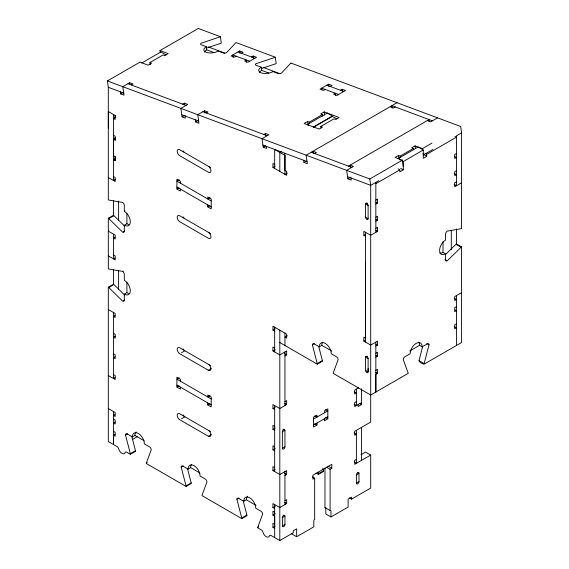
<?xml version="1.0" encoding="UTF-8"?>
<svg xmlns="http://www.w3.org/2000/svg" width="569" height="569" viewBox="0 0 569 569"><rect width="100%" height="100%" fill="white"/><g stroke="black" fill="none" stroke-linecap="round" stroke-linejoin="round"><path stroke-width="0.85" d="M150.202 64.674L149.903 62.554L151.589 63.18L148.168 65.165L140.002 62.113L107.42 80.926L108.309 87.292L108.316 199.861A2.425 1.401 60 0 0 108.807 200.06L122.605 202.45A2.425 1.401 60 0 1 124.319 205.423L124.319 211.362A8.485 4.901 60 0 1 130.322 221.754A8.485 4.901 60 0 1 124.319 225.224L124.319 231.163A2.425 1.401 60 0 1 122.605 232.152L108.807 218.61A2.425 1.401 60 0 0 108.316 218.24L113.459 215.274A2.425 1.401 60 0 1 113.949 215.637L124.618 226.106M108.316 128.011L108.316 111.51L115.173 115.471L115.173 117.449M113.459 442.205L113.459 444.51L113.459 411.508M113.459 439.894L113.459 437.582M115.464 138.075L113.459 139.234L113.459 155.735L115.173 156.724L115.173 160.686L113.459 159.697L114.888 158.872M113.459 139.234L115.173 140.223L115.173 136.261L113.459 135.273M115.173 115.471L115.173 119.433L113.459 118.444L114.931 117.591M274.663 537.577L274.663 504.575M279.806 171.411L279.806 152.435L281.342 151.546M284.948 153.31L284.948 170.423L286.662 171.411L286.662 175.373L272.942 167.45L272.942 163.488L274.663 164.477M365.547 342.111L365.547 232.308M368.122 368.556L368.122 371.863A1.821 1.053 60 0 1 366.834 372.603A1.821 1.053 60 0 1 365.547 370.376L365.547 357.176A1.821 1.053 60 0 1 366.834 356.429A1.821 1.053 60 0 1 368.122 358.655L368.122 371.863L365.547 370.376M422.646 346.549L419.026 360.597C418.421 361.856 424.374 365.298 424.168 363.563L428.998 344.842A2.425 1.401 -60 0 0 427.283 343.854L422.141 346.82L419.566 345.333A8.485 4.901 -60 0 0 418.592 342.111M187.55 468.828L191.177 482.875A2.425 1.401 60 0 1 191.248 483.479L186.099 486.452L146.318 463.479A2.425 1.401 60 0 1 146.389 462.953L151.219 449.809A2.425 1.401 60 0 0 149.811 447.049L144.355 443.87A8.485 4.901 60 0 0 138.352 433.471A8.485 4.901 60 0 0 132.357 436.935L127.207 433.969A2.425 1.401 60 0 0 125.493 434.958L130.322 453.678A2.418 1.394 60 0 1 130.393 454.29L135.543 451.317A2.418 1.394 60 0 0 135.472 450.712L131.738 436.245M312.388 476.858L314.671 478.173L314.671 519.426A1.209 0.697 -60 0 0 313.818 520.912L313.818 526.851L296.669 536.752L296.669 528.836L293.241 530.813L293.241 532.797L279.806 540.55L271.043 535.493A2.425 1.401 60 0 0 269.429 535.877A4.851 2.802 60 0 1 266.192 536.652A4.851 2.802 60 0 1 262.956 532.143A2.425 1.401 60 0 0 261.342 529.888L257.729 527.804A2.425 1.401 60 0 1 257.8 527.278L262.629 514.134A2.425 1.401 60 0 0 261.228 511.375L255.766 508.188A8.485 4.901 60 0 0 249.763 497.797A8.485 4.901 60 0 0 243.767 501.261L238.617 498.288A2.425 1.401 60 0 0 236.903 499.283L241.733 518.003A2.425 1.401 60 0 1 241.804 518.608L246.953 515.642A2.425 1.401 60 0 0 246.882 515.03L243.112 500.443M445.598 254.45L455.947 244.293A2.425 1.401 -60 0 1 456.438 243.923L461.58 246.896A2.425 1.401 -60 0 0 461.089 247.266L447.291 260.808A2.425 1.401 -60 0 1 445.577 259.82L445.577 253.874A8.485 4.901 -60 0 1 439.574 250.41A8.485 4.901 -60 0 1 445.577 240.018L445.577 234.072A2.425 1.401 -60 0 1 447.291 231.106L461.089 228.717A2.425 1.401 -60 0 0 461.58 228.51L461.58 132.876L460.691 126.51L290.937 63.067M160.23 52.156L160.01 50.563L198.304 28.45L220.402 36.708L221.291 43.073A2.425 1.131 -8.1 0 1 220.722 43.322L206.042 48.23M141.667 63.045L160.906 51.935L166.048 54.909M149.903 62.554L163.054 54.965L164.74 55.591M164.512 55.798L168.168 53.614L160.01 50.563M131.347 84.973L133.061 83.984L129.682 82.718L122.826 86.68L124.014 95.172L120.635 93.906L120.336 91.787M120.635 93.906L123.494 92.256M241.327 53.23L243.041 52.234L239.663 50.975L231.092 55.926L234.471 57.185L236.185 56.196M251.462 57.014L253.177 56.025L256.555 57.284L247.977 62.234L244.599 60.975L246.32 59.987L246.654 62.37M182.642 104.148L184.356 103.153L187.734 104.419L180.871 108.38L182.066 116.865L185.444 118.124L185.145 116.005M182.066 116.865L184.925 115.215M206.284 112.982L207.998 111.993L204.62 110.727L197.763 114.689L198.951 123.174L195.572 121.915L195.274 119.796M195.572 121.915L198.574 120.18M115.173 179.498L113.459 180.487L113.459 114.483M330.255 86.467L331.969 85.471L328.598 84.212L320.02 89.162L323.398 90.421L325.112 89.433M108.807 218.61L112.662 216.384M124.319 211.362L124.967 210.992M179.199 179.825L176.909 181.148L211.213 200.949M263.781 134.469L265.503 133.48L268.874 134.746L262.017 138.701L263.205 147.193L266.584 148.452L266.285 146.333M340.39 90.251L342.104 89.262L345.483 90.521L336.905 95.471L333.534 94.212L335.248 93.224L335.582 95.606M180.345 183.126L180.345 181.148L176.909 179.164L176.909 189.064L179.114 187.791M124.319 225.224L126.894 223.738A8.485 4.901 60 0 0 129.753 224.549M322.659 116.119L322.431 114.533L309.287 122.122L307.601 121.489L304.166 123.466L319.088 129.042L322.516 127.065L320.831 126.432L321.051 128.025M263.205 147.193L265.495 145.87M320.831 126.432L333.982 118.843L335.667 119.476L339.096 117.491L324.174 111.915L320.745 113.9L322.431 114.533M123.253 231.782L124.54 231.035M114.931 237.23L113.459 238.077L115.173 239.065L115.173 235.111L108.316 231.149M313.156 127.136L332.396 116.033L327.253 113.06L307.246 124.611L308.711 125.457M313.924 127.022L332.396 116.361L336.805 118.907M209.982 197.692L207.777 198.965L207.777 196.988L211.213 198.965L211.213 208.866L207.777 206.888L207.777 204.911M114.988 257.992L113.459 258.867L113.459 234.115M272.942 167.45L275.232 166.127M207.777 206.888L209.982 205.615M397.034 102.719L306.143 155.195L307.338 163.687L303.96 162.421L303.661 160.302M314.664 153.488L316.378 152.499L313.007 151.233L313.299 153.36M395.263 106.958L393.549 107.946L390.17 106.68M303.96 162.421L306.243 161.105M287.238 173.061L284.948 174.377L284.948 155.401L274.663 149.462L274.663 168.438M108.316 218.24L108.316 268.803A2.425 1.401 60 0 0 108.807 269.002L122.605 271.392L123.253 271.022M130.393 454.29L126.78 452.199A2.425 1.401 60 0 0 125.159 452.59A4.851 2.802 60 0 1 121.93 453.358A4.851 2.802 60 0 1 118.693 448.856A2.425 1.401 60 0 0 117.079 446.601L108.316 441.544L108.316 287.189L113.459 284.216A2.425 1.401 60 0 1 113.949 284.585L124.618 295.048M108.316 287.189A2.425 1.401 60 0 1 108.807 287.551L112.662 285.325M108.807 287.551L122.605 301.101A2.425 1.401 60 0 0 124.319 300.105L124.319 294.166L126.894 292.679A8.485 4.901 60 0 0 129.753 293.497M348.427 166.105L429.033 119.575L429.325 121.695M437.554 117.868L430.69 121.823L427.312 120.564M123.253 300.724L124.54 299.984M350.44 167.236L350.148 165.117L353.52 166.383L346.663 170.337L347.851 178.83L350.853 177.094M114.931 315.61L113.459 316.464L115.173 317.452L115.173 313.491L108.316 309.529M413.478 149.562L413.329 148.502L400.185 156.091L398.492 155.458L395.064 157.442L402.383 160.173L403.272 166.539M431.963 143.096L422.39 148.623L415.071 145.892L411.643 147.869L413.329 148.502M398.129 158.573L418.137 147.022L423.286 149.996L423.286 158.289L426.714 156.311L426.714 154.334L456.438 137.172L454.965 136.318M107.42 80.926L369.8 178.986L402.383 160.173M401.991 160.799L403.279 161.546L423.286 149.996M378.84 180.65L370.696 185.352L347.559 176.703M432.86 149.462L423.279 154.988L423.059 153.395M461.58 132.876L456.438 135.849L456.438 185.771L454.154 184.448M375.839 183.702L399.851 169.839L399.851 171.824L403.279 169.839L403.279 161.546M115.393 336.137L113.459 337.253L115.173 338.242L115.173 334.28L113.459 333.292M367.261 203.055L365.547 204.043L365.547 217.244L368.122 218.731L368.122 205.487A1.821 1.053 60 0 0 366.834 203.261A1.821 1.053 60 0 0 365.547 204.001L368.122 205.53M375.839 200.082L377.553 199.093L377.553 203.055L375.839 204.043M456.438 153.552L454.723 154.54L454.723 158.502L456.438 157.513L454.723 156.518M114.931 356.863L113.459 357.716L115.173 358.705L115.173 354.743L113.459 353.754M375.839 217.244L377.553 216.256L377.553 220.217L375.839 221.206M456.438 170.714L454.723 171.703L454.723 175.665L456.438 174.669L454.154 173.353M114.988 377.624L113.459 378.506L113.459 312.502M375.839 228.347L377.553 227.358L377.553 231.313L370.696 235.274L363.833 231.313L363.833 235.274L365.262 234.449M456.438 181.81L454.723 182.798L454.723 186.76L461.58 182.798M181.483 352.766L184.918 350.781A3.634 2.098 60 0 1 183.097 348.861M114.888 414.645L113.459 415.47L115.173 416.458L115.173 412.497L108.316 408.542M179.199 377.844L176.909 379.167L211.213 398.969M287.238 335.767L284.948 337.083L286.662 338.078L286.662 334.117L272.942 326.193L272.942 330.155L275.147 328.882M115.158 422.063L113.444 423.051L115.173 424.047L115.173 420.093L113.459 419.097M180.345 381.145L180.345 379.167L176.909 377.183L176.909 387.084L179.114 385.81M210.487 365.547L179.768 347.815A3.634 2.098 60 0 0 177.201 349.295A3.634 2.098 60 0 0 179.768 353.754L208.354 370.255L211.213 368.605M114.888 434.446L113.459 435.271L115.173 436.259L115.173 432.298L113.444 431.302M125.493 434.958L127.548 433.77M274.663 347.979L272.942 346.983L272.942 350.945L275.147 349.672M132.357 436.935L134.924 435.456A8.485 4.901 60 0 1 136.19 431.928M132.47 439.481L137.47 436.594M209.982 395.711L207.777 396.984L207.777 395.007L211.213 396.984L211.213 406.885L207.777 404.908L207.777 402.93M284.948 355.895L286.662 354.907L286.662 350.945L279.806 354.907L272.942 350.945M181.483 418.77L184.918 416.793A3.634 2.098 60 0 1 183.097 414.872M207.777 404.908L209.982 403.634M318.74 346.549L322.36 360.597A2.425 1.401 60 0 1 322.431 361.201L317.289 364.174A2.425 1.401 60 0 0 317.218 363.563L312.388 344.842L314.444 343.655M131.183 453.187L135.472 450.712M312.388 344.842A2.425 1.401 60 0 1 314.102 343.854L319.245 346.82L321.819 345.333A8.485 4.901 60 0 1 322.801 342.111M318.078 363.072L322.36 360.597M146.389 462.953L147.243 462.462M365.547 261.74L365.547 338.15L363.833 337.161L363.833 341.123L365.262 340.298M210.487 431.551L179.768 413.819A3.634 2.098 60 0 0 177.201 415.306A3.634 2.098 60 0 0 179.768 419.758L208.354 436.259L211.213 434.609M461.58 292.608L454.723 296.57L454.723 300.532L456.438 299.536L454.154 298.22M375.839 346.073L377.553 345.084L377.553 341.123L370.696 345.084L363.833 341.123M284.948 401.607L286.662 400.619L286.662 404.58L279.806 408.535L272.942 404.58L272.942 408.535L275.147 407.262M367.261 356.18L365.547 357.176L368.122 358.655M375.839 353.214L377.553 352.225L377.553 356.18L375.839 357.176M456.438 306.677L454.723 307.665L454.723 311.627L456.438 310.638L455.15 309.899M186.099 486.452A2.425 1.401 60 0 0 186.027 485.841L181.198 467.121L183.254 465.933M181.198 467.121A2.425 1.401 60 0 1 182.912 466.132L188.062 469.098L190.629 467.611A8.485 4.901 60 0 1 191.355 464.731M274.663 426.359L272.942 425.37L272.942 429.332L275.147 428.059M375.839 370.376L377.553 369.388L377.553 373.342L375.839 374.338L375.839 392.034L375.839 342.111M456.438 323.839L454.723 324.828L454.723 328.79L456.438 327.801L454.154 326.478M409.744 351.009L419.566 345.333M186.888 485.35L191.177 482.875M282.38 431.807L284.948 430.32L284.948 446.821A1.821 1.053 -60 0 1 283.661 449.048A1.821 1.053 -60 0 1 282.38 448.308L282.38 431.807A1.821 1.053 -60 0 1 283.661 429.574A1.821 1.053 -60 0 1 284.948 430.32L282.893 429.133M358.605 387.795L354.686 390.057L354.686 394.018L356.4 393.03L354.195 391.757M313.533 419.097L327.822 410.846L325.532 409.531M313.533 425.036L327.822 416.785M274.663 446.821L272.942 445.833L272.942 449.795L275.147 448.521M356.4 401.607L354.686 402.596L354.686 406.558L361.55 402.596M316.976 423.051L316.976 425.029L313.54 427.013L313.54 417.113L316.976 415.128L316.976 417.113L314.771 415.839M324.408 412.824L324.408 410.839L327.836 408.862L327.836 418.763L324.408 420.74L324.408 418.763M424.097 364.174L461.58 342.531L461.58 246.896M282.38 448.308L284.948 446.821M361.55 388.698L361.55 404.58L358.121 406.558L358.121 404.58M274.663 467.611L272.942 466.623L272.942 470.584L275.147 469.311M236.903 499.283L238.959 498.088M284.948 475.535L286.662 474.546L286.662 470.584L279.806 474.546L272.942 470.584M243.767 501.261L246.334 499.774A8.485 4.901 60 0 1 247.6 496.246M242.593 517.506L246.882 515.03M319.188 473.287L323.477 470.812L322.822 468.259M316.108 473.059L318.405 474.39L323.548 471.416A2.425 1.401 60 0 0 323.477 470.812M314.671 478.173L312.957 479.162L312.957 475.207L331.827 464.311L331.827 468.273L330.105 469.261L326.393 467.121M360.974 454.745L365.547 452.099L370.696 455.072L370.696 488.074L351.542 499.134L349.402 497.896M284.948 500.613L286.662 499.625L286.662 503.586L279.806 507.548L272.942 503.586L272.942 507.548L275.232 506.225M356.4 459.361L354.686 460.349L354.686 464.311L370.696 455.072M274.663 512.164L272.942 511.175L272.942 515.137L275.232 513.814M257.8 527.278L258.653 526.78M282.38 517.612L284.948 516.126L284.948 524.376A1.821 1.053 -60 0 1 283.661 526.61A1.821 1.053 -60 0 1 282.38 525.863L282.38 517.612A1.821 1.053 -60 0 1 283.661 515.386A1.821 1.053 -60 0 1 284.948 516.126L283.234 515.137M356.4 474.873L358.975 473.387L358.975 481.637A1.821 1.053 -60 0 1 357.688 483.87A1.821 1.053 -60 0 1 356.4 483.124L356.4 474.873A1.821 1.053 -60 0 1 357.688 472.647A1.821 1.053 -60 0 1 358.975 473.387L357.439 472.498M272.942 515.137L274.678 516.14L274.678 524.39L272.942 523.388L272.942 527.349L275.232 526.026M282.38 525.863L284.948 524.376M356.4 483.124L358.975 481.637M325.809 507.868A1.209 0.697 -60 0 1 325.824 508.046L325.824 513.985L330.966 516.951L348.114 507.05L348.114 499.134L351.542 497.15L351.542 499.134M261.676 68.472L275.595 63.835A2.425 1.145 -7.9 0 0 276.157 63.579L275.261 57.213L236.078 42.568A2.425 1.131 -8.3 0 0 235.666 42.874L226.611 52.618A2.425 1.138 -8 0 1 223.212 52.981L218.14 51.089A8.485 3.976 -8 0 1 206.227 52.341A8.485 3.976 -8 0 1 206.319 46.665L201.255 44.773A2.425 1.138 -8 0 1 201.277 43.152L219.84 36.964A2.425 1.145 -7.8 0 0 220.402 36.708M432.404 120.834L391.885 105.692L392.247 108.238M237.949 51.957L254.841 58.266M326.876 85.194L343.768 91.502M249.691 61.239L232.806 54.923L233.162 57.469M338.619 94.475L321.734 88.159L321.969 89.859M208.218 46.878L224.734 53.052M263.241 67.441L279.77 73.614M259.308 72.612A8.485 3.976 -8 0 1 261.626 70.357L261.185 67.17L256.114 65.279A2.425 1.138 -8 0 1 256.142 63.657L274.699 57.469A2.425 1.138 -8 0 0 275.261 57.213M213.859 52.504L206.767 49.852L206.319 46.665M261.626 70.357L268.724 73.003M127.968 83.714L186.02 105.407M202.905 111.716L267.16 135.735M311.286 152.229L351.806 167.371M108.309 87.292L123.715 93.046M181.767 114.746L198.652 121.055M262.914 145.074L307.04 161.56M347.851 178.83L351.229 180.089L350.938 177.969M425 153.338L426.714 154.334M423.713 154.576L426.714 156.311M399.417 159.32L400.704 160.06M400.704 168.36L403.279 169.839M398.129 168.851L399.851 169.839M456.807 244.791L461.089 247.266M375.839 202.066L377.553 203.055M439.723 253.155A8.485 4.901 -60 0 0 443.002 252.394L445.577 253.874M375.839 219.229L377.553 220.217M445.008 259.485L446.437 260.31M375.839 230.324L377.553 231.313M363.833 235.274L365.547 236.263M210.487 167.528L179.768 149.796A3.634 2.098 60 0 0 177.201 151.276A3.634 2.098 60 0 0 179.768 155.735L208.354 172.236A3.634 2.098 60 0 0 210.921 170.75A3.634 2.098 60 0 0 208.354 166.297M176.909 187.087L211.213 206.888M176.909 189.064L180.345 191.049L180.345 189.064M426.857 343.605L428.998 344.842M113.459 176.525L115.173 177.514L115.173 181.475L108.316 177.514M210.487 233.532L179.768 215.8A3.634 2.098 60 0 0 177.201 217.287A3.634 2.098 60 0 0 179.768 221.739L208.354 238.24A3.634 2.098 60 0 0 210.921 236.754A3.634 2.098 60 0 0 208.354 232.301M419.026 360.597L423.315 363.072M375.839 344.096L377.553 345.084M375.839 355.191L377.553 356.18M375.839 372.354L377.553 373.342M321.819 345.333L331.827 351.109M272.942 330.155L274.663 331.144M279.806 342.531L317.289 364.174M113.459 254.912L115.173 255.901L115.173 259.862L108.316 255.901M284.457 353.634L286.662 354.907M359.345 403.307L361.55 404.58M354.117 404.246L356.4 405.569L356.4 389.068M354.195 433.009L356.4 434.282L354.686 435.271L354.686 431.309L370.696 422.07L370.696 185.352L369.8 178.986M325.632 417.49L327.836 418.763M284.521 403.343L286.662 404.58M314.771 423.756L316.976 425.029M272.942 408.535L274.663 409.531M354.117 462.007L356.4 463.322L356.4 430.32M272.942 429.332L274.663 430.32M328.107 466.132L331.827 468.273M176.909 385.106L211.213 404.908M176.909 387.084L180.345 389.068L180.345 387.084M272.942 449.795L274.663 450.783M113.459 374.544L115.173 375.533L115.173 379.495L108.316 375.533M284.521 473.308L286.662 474.546M324.963 468.052L324.963 507.548L330.105 510.521A1.209 0.697 -60 0 1 330.966 511.012L330.966 516.951M284.521 502.349L286.662 503.586M272.942 507.548L274.663 508.537M134.924 435.456L144.263 440.84M190.629 467.611L199.968 473.003M246.334 499.774L256.093 505.407M291.52 533.786L296.669 536.752M272.942 527.349L274.663 528.338M241.804 518.608L202.023 495.642A2.425 1.401 60 0 1 202.095 495.115L206.924 481.971A2.425 1.401 60 0 0 205.523 479.212L200.06 476.033A8.485 4.901 60 0 0 194.057 465.634A8.485 4.901 60 0 0 188.062 469.098M317.893 472.078L318.334 473.778A2.425 1.401 60 0 1 318.405 474.39M422.39 148.623L422.611 150.216M415.071 145.892L415.37 148.011M400.185 156.091L400.334 157.151M398.492 155.458L398.94 158.644M342.104 89.262L342.438 91.652M328.598 84.212L328.932 86.602M324.174 111.915L324.622 115.102M309.287 122.122L309.508 123.715M307.601 121.489L308.049 124.675M265.503 133.48L265.794 135.607M253.177 56.025L253.511 58.415M239.663 50.975L239.997 53.365M204.62 110.727L204.918 112.854M184.356 103.153L184.505 104.212M129.682 82.718L129.832 83.785M456.438 228.973L456.438 244.037M456.438 295.581L456.438 345.504M451.295 230.175L451.295 249.663M443.002 241.612L443.002 252.394M375.839 182.386L375.839 232.308M361.55 427.347L361.55 460.357M330.105 469.261L330.105 510.521M284.948 333.128L284.948 345.504M284.948 351.934L284.948 405.569M284.948 471.573L284.948 504.575M279.806 330.155L279.806 540.55M274.663 327.182L274.663 351.934M274.663 405.569L274.663 471.573M126.894 213.339L126.894 223.738M126.894 282.288L126.894 292.679M118.608 200.999L118.608 220.203M118.608 270.41L118.608 289.749M115.173 137.25L115.173 140.223M115.173 156.724L115.173 160.686M113.459 200.651L113.459 216.362M113.459 269.194L113.459 285.019M124.319 294.166A8.485 4.901 60 0 0 130.322 290.702A8.485 4.901 60 0 0 124.319 280.304L124.319 274.365A2.425 1.401 60 0 0 122.605 271.392M208.354 364.316A3.634 2.098 60 0 1 210.921 368.769A3.634 2.098 60 0 1 208.354 370.255M208.354 430.32A3.634 2.098 60 0 1 210.921 434.773A3.634 2.098 60 0 1 208.354 436.259M368.122 218.688A1.821 1.053 60 0 1 366.834 219.435A1.821 1.053 60 0 1 365.547 217.202M183.965 152.008A3.634 2.098 60 0 1 183.097 150.842M183.965 218.012A3.634 2.098 60 0 1 183.097 216.853M319.245 346.82A8.485 4.901 60 0 1 325.248 343.356A8.485 4.901 60 0 1 331.25 353.754L336.706 356.934A2.425 1.401 60 0 1 338.114 359.693L333.278 372.837A2.425 1.401 60 0 0 333.206 373.364L370.696 395.007L408.179 373.364A2.418 1.394 -60 0 0 408.108 372.837L403.279 359.693A2.425 1.401 -60 0 1 404.993 356.72L410.135 353.754A8.485 4.901 -60 0 1 416.138 343.356A8.485 4.901 -60 0 1 422.141 346.82M204.449 52.106A8.485 3.976 -8 0 1 206.767 49.852M261.185 67.17A8.485 3.976 -8 0 0 261.093 72.846A8.485 3.976 -8 0 0 273.006 71.587L278.07 73.486A2.425 1.138 -8 0 0 281.477 73.124L290.517 63.379A2.425 1.131 -8.2 0 1 290.944 63.074M324.963 507.548A1.209 0.697 -60 0 1 325.76 507.712"/></g></svg>
